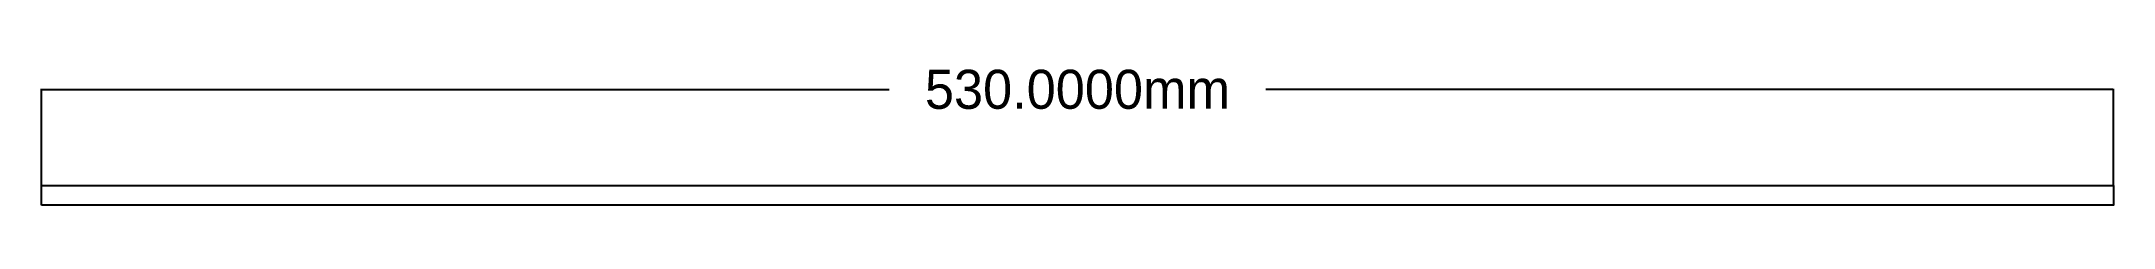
# Model space of a CAD drawing. Header units: millimetres. Extents: x -53 to 477, y -61 to -25.
import ezdxf

# ---------------------------------------------------------------- set-up
doc = ezdxf.new("R2010")
doc.units = ezdxf.units.MM
doc.header["$MEASUREMENT"] = 0
doc.dimstyles.get("Standard").update_dxf_attribs({"dimtxt": 10, "dimasz": 0.18, "dimexe": 0.18, "dimexo": 0.0625, "dimgap": 0.09, "dimtad": 0, "dimtih": 1, "dimtoh": 1, "dimdec": 4, "dimzin": 0, "dimdsep": 46, "dimtxsty": 'STANDARD', "dimcen": 0.09, "dimadec": 0, "dimazin": 0, "dimtfac": 1, "dimtdec": 4, "dimtofl": 0, "dimtmove": 0, "dimatfit": 3, "dimfxl": 1, "dimtolj": 1, "dimtzin": 0, "dimarcsym": 0})

# ---------------------------------------------------------------- blocks, each defined once
blk = doc.blocks.new('*D0')
at = {"color": 0, "linetype": 'Continuous', "lineweight": -2, "transparency": 16777216}
for p, q in [((-53, -55.94), (-53, -31.25)), ((-52.82, -31.43), (163.81, -31.43)), ((476.82, -31.43), (260.19, -31.43)), ((477, -55.94), (477, -31.25))]:
    blk.add_line(p, q, dxfattribs=at)
at = {"color": 0, "linetype": 'Continuous', "transparency": 16777216}
for points in [[(-52.82, -31.4), (-52.82, -31.46), (-53, -31.43)], [(476.82, -31.4), (476.82, -31.46), (477, -31.43)]]:
    blk.add_solid(points, dxfattribs=at)
at = {"layer": 'Defpoints', "color": 0, "linetype": 'Continuous', "transparency": 16777216}
for p in [(477, -31.43), (-53, -56), (477, -56)]:
    blk.add_point(p, dxfattribs=at)
at = {"color": 0, "linetype": 'Continuous', "transparency": 16777216, "insert": (212, -31.43), "char_height": 10, "attachment_point": 5}
blk.add_mtext('\\A1;530.0000mm', dxfattribs=at)

msp = doc.modelspace()

# ---------------------------------------------------------------- linework, layer by layer
msp.add_lwpolyline([(-53, -61), (-53, -56), (477, -56), (477, -61)], close=True)

# ---------------------------------------------------------------- dimensions: what is measured, and where the dimension line sits
at = {"linetype": 'Continuous'}
dim = msp.add_linear_dim(base=(477, -31.43233), p1=(-53, -56), p2=(477, -56), dimstyle='Standard', override={"dimpost": 'mm'}, dxfattribs=at)
dim.commit()
dim.dimension.update_dxf_attribs({"geometry": '*D0', "text_midpoint": (212, -31.43233)})

doc.saveas('drawing.dxf')
